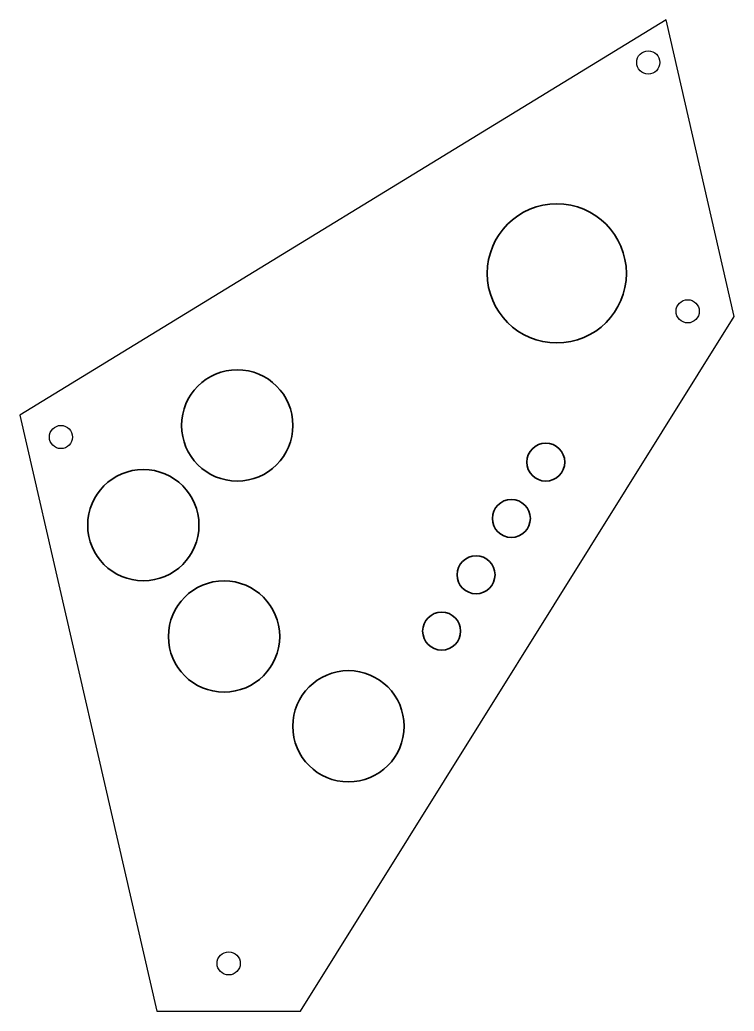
# Model space of a CAD drawing. Header units: millimetres. Extents: x 262 to 416, y 84 to 297.
import ezdxf

# ---------------------------------------------------------------- set-up
doc = ezdxf.new("R2010")
doc.units = ezdxf.units.MM
doc.header["$MEASUREMENT"] = 0
doc.layers.get('0').update_dxf_attribs({"lineweight": 0})

msp = doc.modelspace()

# ---------------------------------------------------------------- linework, layer by layer
at = {"color": 18, "lineweight": 25, "true_color": 0x000000}
msp.add_lwpolyline([(291.2, 83.69), (322.18, 83.69), (415.63, 233.37), (400.94, 297.31), (261.71, 212.15)], close=True, dxfattribs=at)
for centre in [(397.12, 288.12), (405.61, 234.5), (270.57, 207.41), (306.71, 93.99)]:
    msp.add_circle(centre, 2.5, dxfattribs=at)
at = {"color": 18, "lineweight": 35, "true_color": 0x000000}
for centre, radius in [((377.41, 242.67), 14.99), ((308.55, 209.91), 11.99), ((375.04, 202), 4.09), ((288.32, 188.42), 11.99), ((367.62, 189.86), 4.09), ((360.01, 177.72), 4.09), ((305.71, 164.43), 11.99), ((352.59, 165.58), 4.09), ((332.51, 145.08), 11.99)]:
    msp.add_circle(centre, radius, dxfattribs=at)

doc.saveas('drawing.dxf')
